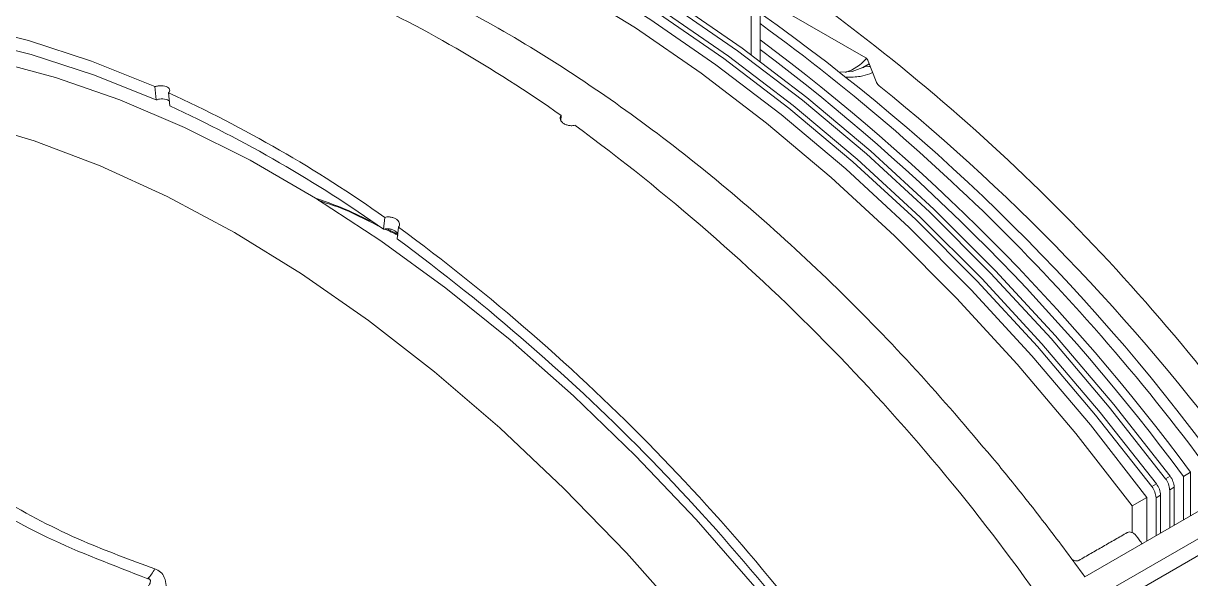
# Model space of a CAD drawing. Extents: x 11 to 120, y 2 to 94.
# Drawn here: x 86.749 to 89.461, y 75.643 to 76.934 of the extents above; entities that cross this region are included whole.
import ezdxf

# ---------------------------------------------------------------- set-up
doc = ezdxf.new("R2010")
doc.units = 0
doc.header["$MEASUREMENT"] = 0
doc.linetypes.add('SLD-Solid', pattern=[0])
doc.layers.add('OBJECT', color=7, linetype='CONTINUOUS')

msp = doc.modelspace()

# ---------------------------------------------------------------- linework, layer by layer
at = {"layer": 'OBJECT', "color": 7, "linetype": 'SLD-Solid', "lineweight": 15}
for p, q in [((88.4611, 76.8452), (88.4611, 76.9718)), ((88.481, 76.9833), (88.706, 76.8534)), ((88.4399, 76.8609), (88.4399, 76.9598)), ((88.7141, 76.8395), (88.6994, 76.831)), ((88.7304, 76.7986), (88.7121, 76.8458)), ((87.0578, 76.7559), (87.0548, 76.7868)), ((87.0894, 76.7418), (87.0867, 76.7726)), ((87.9976, 76.7083), (87.9987, 76.7196)), ((87.5859, 76.4551), (87.5886, 76.4828)), ((87.6175, 76.4328), (87.6206, 76.4602)), ((89.4025, 75.8751), (89.4131, 75.8812)), ((89.4609, 75.8904), (89.444, 75.8806)), ((89.444, 75.7793), (89.444, 75.8806)), ((89.4609, 75.7891), (89.4609, 75.8904)), ((89.3708, 75.8568), (89.3813, 75.8629)), ((89.4227, 75.8551), (89.4122, 75.849)), ((89.4122, 75.849), (89.4122, 75.761)), ((89.4227, 75.8551), (89.4227, 75.767)), ((89.3253, 75.8121), (89.3592, 75.8317)), ((89.3592, 75.8317), (89.3592, 75.7304)), ((89.391, 75.8367), (89.3805, 75.8306)), ((89.3805, 75.8306), (89.3805, 75.7426)), ((89.391, 75.8367), (89.391, 75.7487)), ((89.215, 75.6471), (89.5061, 75.8152)), ((89.3253, 75.8121), (89.3253, 75.7495)), ((89.1564, 75.5497), (89.5767, 75.7924)), ((89.6023, 75.7681), (89.1902, 75.5302))]:
    msp.add_line(p, q, dxfattribs=at)
at = {"layer": 'OBJECT', "color": 7, "linetype": 'SLD-Solid', "lineweight": 15, "flags": 128}
for points in [[(89.4131, 75.8812), (89.2825, 76.0476), (89.1472, 76.207), (89.0076, 76.3587), (88.8644, 76.502), (88.7182, 76.6364), (88.5694, 76.7613), (88.4189, 76.8763), (88.267, 76.9808), (88.1146, 77.0744), (87.9621, 77.1568), (87.8103, 77.2276), (87.6597, 77.2865), (87.511, 77.3333), (87.3648, 77.3677), (87.2216, 77.3897), (87.082, 77.3992), (86.9467, 77.3961), (86.8161, 77.3804)], [(89.3708, 75.8568), (89.2402, 76.0232), (89.1049, 76.1826), (88.9653, 76.3342), (88.8221, 76.4776), (88.6759, 76.612), (88.5272, 76.7369), (88.3766, 76.8519), (88.2248, 76.9564), (88.0723, 77.05), (87.9199, 77.1324), (87.768, 77.2032), (87.6175, 77.2621), (87.4687, 77.3088), (87.3225, 77.3433), (87.1793, 77.3653), (87.0397, 77.3748), (86.9044, 77.3717), (86.7738, 77.356)], [(89.3813, 75.8629), (89.2508, 76.0293), (89.1154, 76.1887), (88.9759, 76.3403), (88.8327, 76.4836), (88.6864, 76.618), (88.5377, 76.743), (88.3871, 76.8579), (88.2353, 76.9625), (88.0828, 77.0561), (87.9304, 77.1385), (87.7786, 77.2092), (87.628, 77.2682), (87.4793, 77.3149), (87.333, 77.3494), (87.1898, 77.3714), (87.0503, 77.3809), (86.9149, 77.3777), (86.7844, 77.3621)], [(89.4025, 75.8751), (89.272, 76.0415), (89.1366, 76.2009), (88.9971, 76.3526), (88.8539, 76.4959), (88.7076, 76.6303), (88.5589, 76.7552), (88.4083, 76.8702), (88.2565, 76.9747), (88.1041, 77.0683), (87.9516, 77.1507), (87.7998, 77.2215), (87.6492, 77.2804), (87.5005, 77.3272), (87.3542, 77.3616), (87.211, 77.3836), (87.0715, 77.3931), (86.9361, 77.39), (86.8056, 77.3743)], [(89.3253, 75.8121), (89.194, 75.9804), (89.0578, 76.1416), (88.9173, 76.2949), (88.7731, 76.4399), (88.6257, 76.5758), (88.4758, 76.702), (88.324, 76.8182), (88.1709, 76.9237), (88.0172, 77.0182), (87.8634, 77.1012), (87.7103, 77.1724), (87.5585, 77.2316), (87.4086, 77.2784), (87.2612, 77.3126), (87.117, 77.3343), (86.9765, 77.3431), (86.8403, 77.3392), (86.709, 77.3224)], [(89.3592, 75.8317), (89.2279, 76), (89.0918, 76.1612), (88.9513, 76.3145), (88.807, 76.4595), (88.6596, 76.5954), (88.5097, 76.7216), (88.3579, 76.8378), (88.2048, 76.9433), (88.0511, 77.0378), (87.8974, 77.1208), (87.7443, 77.192), (87.5925, 77.2512), (87.4425, 77.298), (87.2952, 77.3322), (87.1509, 77.3539), (87.0104, 77.3627), (86.8742, 77.3588), (86.7429, 77.342)], [(87.0548, 76.7868), (86.9072, 76.8461), (86.7613, 76.8937), (86.6177, 76.9295), (86.4769, 76.9533), (86.3396, 76.9651), (86.2062, 76.9647), (86.0773, 76.9522), (85.9533, 76.9276)], [(87.0578, 76.7559), (86.9118, 76.8145), (86.7675, 76.8616), (86.6254, 76.897), (86.4862, 76.9206), (86.3503, 76.9322), (86.2183, 76.9318), (86.0908, 76.9195), (85.9682, 76.8952)], [(85.9965, 76.8542), (86.1232, 76.8784), (86.2551, 76.8899), (86.3917, 76.8885), (86.5324, 76.8743), (86.6766, 76.8474), (86.8236, 76.8079), (86.9729, 76.7559), (87.1238, 76.6916), (87.2757, 76.6154), (87.4279, 76.5275), (87.5798, 76.4284), (87.7307, 76.3184), (87.88, 76.1981), (88.027, 76.0678), (88.1712, 75.9283), (88.3119, 75.78), (88.4485, 75.6237), (88.5804, 75.4599), (88.7071, 75.2894)], [(88.6997, 76.8312), (88.6744, 76.822), (88.6464, 76.8202)], [(88.5577, 75.202), (88.4272, 75.3764), (88.2912, 75.5435), (88.1503, 75.7025), (88.0051, 75.8526), (87.8563, 75.9932), (87.7046, 76.1235), (87.5507, 76.2431), (87.3954, 76.3512), (87.2393, 76.4475), (87.0833, 76.5314), (86.9279, 76.6026), (86.7741, 76.6607), (86.6224, 76.7055), (86.4736, 76.7367), (86.3284, 76.7542), (86.1874, 76.758), (86.0514, 76.7479), (85.921, 76.7241)]]:
    msp.add_lwpolyline(points, dxfattribs=at)
at = {"layer": 'OBJECT', "color": 7, "linetype": 'SLD-Solid', "lineweight": 15}
for centre, radius, start, end in [((85.7864, 73.1487), 4.7523, 34.8508, 54.5369), ((86.175, 74.1399), 3.1592, 54.7402, 65.2652), ((85.7813, 73.1788), 4.6326, 35.679, 54.6577), ((85.6196, 73.0387), 4.8209, 34.8332, 53.8858), ((85.5572, 73.0066), 4.8533, 36.4543, 53.2505), ((85.5319, 72.9897), 4.8643, 36.463, 52.9736), ((88.6255, 76.9235), 0.1089, 287.8741, 319.0792), ((85.7648, 73.9032), 3.1592, 54.7402, 65.2652), ((85.7387, 73.0813), 4.7684, 35.895, 51.0292), ((85.7817, 73.9032), 3.1253, 54.7402, 65.2652), ((85.1609, 72.8001), 4.8395, 34.8574, 53.6307), ((84.7508, 72.5634), 4.8395, 34.8574, 53.6307), ((84.7786, 72.5777), 4.7876, 34.8574, 53.6307), ((89.3771, 75.853), 0.0456, 2.5282, 38.0842), ((89.3349, 75.8286), 0.0456, 2.5282, 38.0842), ((89.3454, 75.8347), 0.0456, 2.5282, 38.0842), ((89.3666, 75.847), 0.0456, 2.5282, 38.0842), ((86.9736, 75.7059), 0.0902, 315.4777, 333.5379)]:
    msp.add_arc(centre, radius, start, end, dxfattribs=at)
msp.add_ellipse((88.706, 76.8452), major_axis=(-0.005, 0.00866), ratio=0.577456, start_param=4.450948, end_param=5.497929, dxfattribs=at)
for points, knots in [([(89.0112, 75.911), (88.9531, 75.9796), (88.8364, 76.1175), (88.6509, 76.3091), (88.4581, 76.4887), (88.2612, 76.6508), (88.063, 76.7943), (87.8638, 76.9192), (87.6622, 77.0259), (87.4625, 77.1117), (87.2676, 77.1759), (87.0782, 77.2187), (86.892, 77.242), (86.7731, 77.2391), (86.7132, 77.2376)], [0, 0, 0, 0, 0.082062, 0.164694, 0.249123, 0.334172, 0.416234, 0.498866, 0.583295, 0.668345, 0.750383, 0.832421, 0.915613, 1, 1, 1, 1]), ([(88.7169, 76.8334), (88.7143, 76.8338), (88.7088, 76.8345), (88.703, 76.8333), (88.7003, 76.8313), (88.6996, 76.8308)], [0, 0, 0, 0, 0.399318, 0.85643, 1, 1, 1, 1]), ([(88.7222, 76.8198), (88.72, 76.8188), (88.7114, 76.8146), (88.6911, 76.8092), (88.6718, 76.8088), (88.6608, 76.8085)], [0, 0, 0, 0, 0.130446, 0.504598, 1, 1, 1, 1]), ([(88.7304, 76.7986), (88.7311, 76.7971), (88.7325, 76.794), (88.7352, 76.7906), (88.737, 76.7891), (88.7376, 76.7885)], [0, 0, 0, 0, 0.392012, 0.784023, 1, 1, 1, 1]), ([(87.0548, 76.7868), (87.0573, 76.7875), (87.0623, 76.7888), (87.0704, 76.7891), (87.078, 76.7881), (87.0841, 76.7858), (87.0882, 76.7823), (87.0897, 76.7783), (87.0886, 76.7749), (87.0871, 76.773), (87.0867, 76.7726)], [0, 0, 0, 0, 0.13435, 0.268633, 0.402971, 0.540397, 0.675686, 0.814722, 0.949327, 1, 1, 1, 1]), ([(87.0578, 76.7559), (87.0603, 76.7565), (87.0653, 76.7579), (87.0735, 76.7582), (87.0809, 76.7572), (87.0861, 76.7554), (87.0879, 76.7537), (87.0884, 76.7532)], [0, 0, 0, 0, 0.225267, 0.450489, 0.674026, 0.900664, 1, 1, 1, 1]), ([(87.9987, 76.7196), (87.9978, 76.718), (87.9959, 76.7149), (87.9964, 76.7097), (87.9987, 76.7058), (88.0008, 76.7038), (88.0013, 76.7032)], [0, 0, 0, 0, 0.298064, 0.595979, 0.894017, 1, 1, 1, 1]), ([(88.0033, 76.7017), (88.0054, 76.7004), (88.0096, 76.6979), (88.0176, 76.696), (88.0249, 76.6958), (88.029, 76.6966), (88.0307, 76.6969)], [0, 0, 0, 0, 0.275025, 0.549976, 0.82072, 1, 1, 1, 1]), ([(87.4256, 76.5281), (87.4555, 76.5177), (87.4982, 76.5028), (87.5416, 76.4812), (87.5546, 76.4747)], [0, 0, 0, 0, 0.700518, 1, 1, 1, 1]), ([(87.573, 76.4632), (87.543, 76.4786), (87.4963, 76.5025), (87.4508, 76.5168), (87.4346, 76.522)], [0, 0, 0, 0, 0.642205, 1, 1, 1, 1]), ([(87.616, 76.4782), (87.6139, 76.4794), (87.6097, 76.4819), (87.6017, 76.4838), (87.5944, 76.484), (87.5903, 76.4832), (87.5886, 76.4828)], [0, 0, 0, 0, 0.273874, 0.547765, 0.818561, 1, 1, 1, 1]), ([(87.6206, 76.4602), (87.6215, 76.4617), (87.6234, 76.4649), (87.6229, 76.4701), (87.6204, 76.4745), (87.6177, 76.4768), (87.6168, 76.4777)], [0, 0, 0, 0, 0.278162, 0.556168, 0.835036, 1, 1, 1, 1]), ([(87.6122, 76.4513), (87.61, 76.4525), (87.6057, 76.4547), (87.5977, 76.4563), (87.5909, 76.4562), (87.5872, 76.4554), (87.5859, 76.4551)], [0, 0, 0, 0, 0.284197, 0.568432, 0.849805, 1, 1, 1, 1]), ([(87.619, 76.4437), (87.6183, 76.445), (87.6171, 76.4476), (87.6145, 76.4496), (87.6132, 76.4506)], [0, 0, 0, 0, 0.533309, 1, 1, 1, 1]), ([(86.4752, 76.0001), (86.4971, 75.9797), (86.5627, 75.9186), (86.6962, 75.8247), (86.8704, 75.7332), (86.9982, 75.6863), (87.0544, 75.6657)], [0, 0, 0, 0, 0.149978, 0.450605, 0.758659, 1, 1, 1, 1]), ([(87.038, 75.6427), (86.9585, 75.6732), (86.7973, 75.735), (86.5983, 75.8517), (86.496, 75.9412), (86.4478, 75.9834)], [0, 0, 0, 0, 0.339274, 0.688484, 1, 1, 1, 1]), ([(89.215, 75.6471), (89.2005, 75.6669), (89.1717, 75.7064), (89.1275, 75.7647), (89.0743, 75.8333), (89.0352, 75.8815), (89.0112, 75.911)], [0, 0, 0, 0, 0.218765, 0.43753, 0.656295, 1, 1, 1, 1]), ([(89.3352, 75.7417), (89.3335, 75.7436), (89.3303, 75.7473), (89.3244, 75.7505), (89.319, 75.7515), (89.3157, 75.7509), (89.3141, 75.7501), (89.3138, 75.75)], [0, 0, 0, 0, 0.29148, 0.56099, 0.754894, 0.949736, 1, 1, 1, 1]), ([(89.3481, 75.7239), (89.3464, 75.7262), (89.3427, 75.7314), (89.3384, 75.7373), (89.3357, 75.7409), (89.3352, 75.7417)], [0, 0, 0, 0, 0.387389, 0.872425, 1, 1, 1, 1]), ([(89.201, 75.6851), (89.1999, 75.6846), (89.1975, 75.6836), (89.1933, 75.6839), (89.1889, 75.6853), (89.1862, 75.6871), (89.1849, 75.688)], [0, 0, 0, 0, 0.241821, 0.482963, 0.741067, 1, 1, 1, 1]), ([(87.0544, 75.6657), (87.0592, 75.6635), (87.0688, 75.659), (87.0781, 75.6448), (87.0824, 75.6229), (87.0763, 75.5845), (87.0563, 75.5427), (87.0357, 75.5146), (87.0281, 75.5042)], [0, 0, 0, 0, 0.087297, 0.174538, 0.284702, 0.464437, 0.802351, 1, 1, 1, 1]), ([(86.9692, 75.5546), (86.9826, 75.566), (87.0093, 75.5888), (87.0355, 75.6152), (87.0436, 75.6325), (87.0445, 75.6362), (87.0441, 75.6391), (87.043, 75.6409), (87.0411, 75.6421), (87.0393, 75.6426), (87.0382, 75.6427), (87.038, 75.6427)], [0, 0, 0, 0, 0.41911, 0.839951, 0.8802, 0.924729, 0.942602, 0.960653, 0.976828, 0.994028, 1, 1, 1, 1])]:
    msp.add_open_spline(points, degree=3, knots=knots, dxfattribs=at)
for points in [[(88.0013, 76.7032), (88.0033, 76.7017)], [(87.6168, 76.4777), (87.616, 76.4782)], [(87.6196, 76.4413), (87.5889, 76.4557)], [(87.5935, 76.4559), (87.619, 76.4437)], [(87.6132, 76.4506), (87.6122, 76.4513)], [(89.3138, 75.75), (89.201, 75.6851)]]:
    msp.add_open_spline(points, degree=1, dxfattribs=at)

doc.saveas('drawing.dxf')
